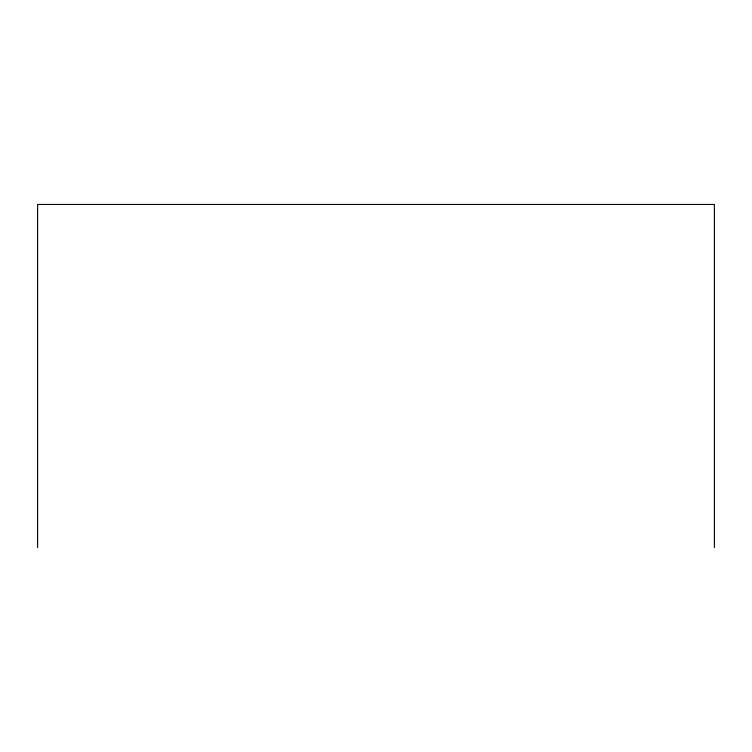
<?xml version="1.0" encoding="UTF-8"?>
<svg xmlns="http://www.w3.org/2000/svg" width="752" height="752" viewBox="0 0 752 752"><rect width="100%" height="100%" fill="white"/><g stroke="black" fill="none" stroke-linecap="round" stroke-linejoin="round"><path stroke-width="1.13" d="M714.4 547.55L714.4 204.45L37.6 204.45L37.6 547.55"/></g></svg>
